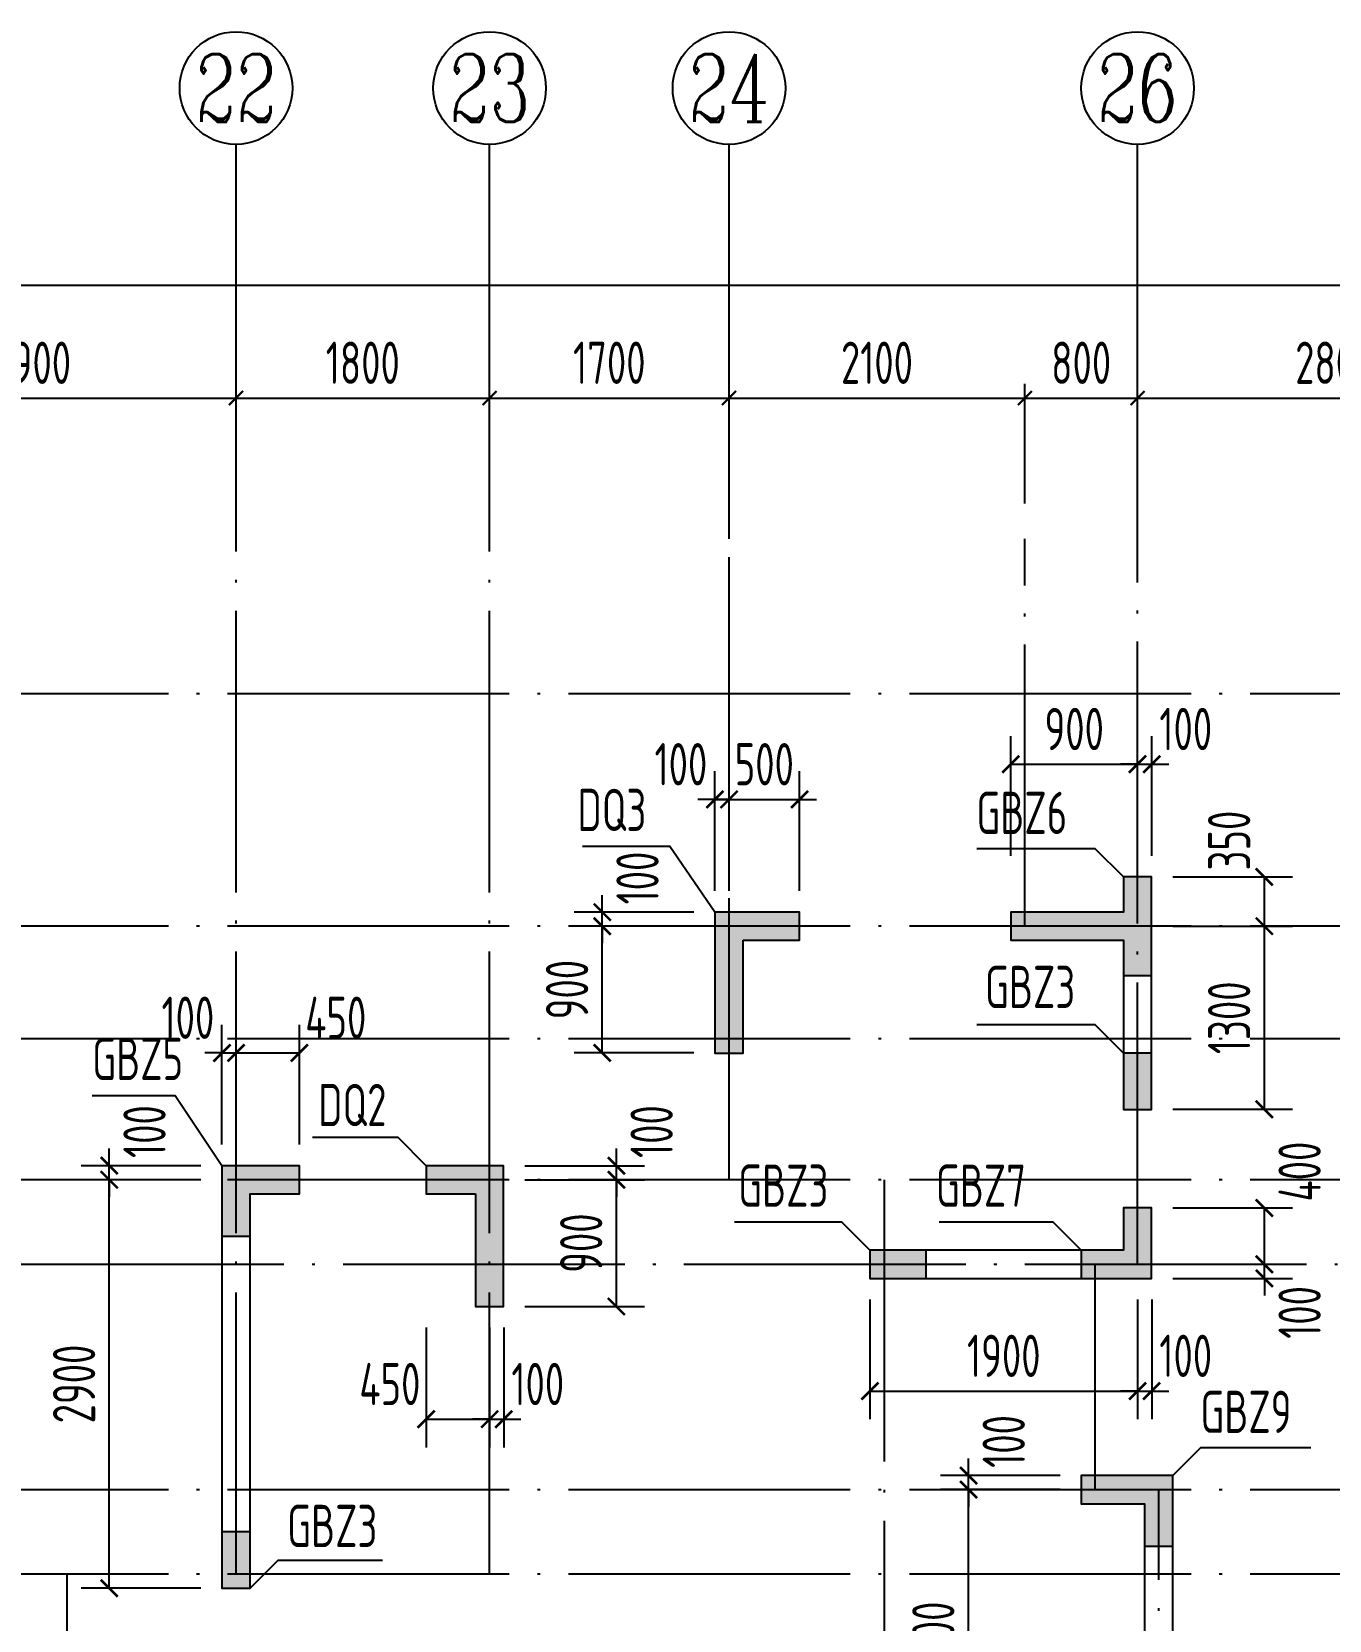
# Model space of a CAD drawing. Extents: x -461650 to 361314, y 245336 to 769729.
# Drawn here: x -97186 to -87976, y 508755 to 520032 of the extents above; entities that cross this region are included whole.
import ezdxf
from ezdxf.enums import TextEntityAlignment as Align

# ---------------------------------------------------------------- set-up
doc = ezdxf.new("R2010")
doc.units = 0
doc.header["$LTSCALE"] = 1000
doc.linetypes.add('DOTE', pattern=[2.42, 2, -0.2, 0.02, -0.2])
doc.layers.get('0').update_dxf_attribs({"linetype": 'CONTINUOUS'})
doc.layers.get('DEFPOINTS').update_dxf_attribs({"linetype": 'CONTINUOUS'})
for name, color, linetype in [('A-AXIS', 1, 'CONTINUOUS'), ('A-DOTE', 10, 'DOTE'), ('AXIS_NUM', 7, 'CONTINUOUS'), ('S-Q墙实线', 6, 'CONTINUOUS'), ('S-Q墙标注', 3, 'CONTINUOUS'), ('S-X详图填充', 252, 'CONTINUOUS'), ('S-X详图实线', 4, 'CONTINUOUS'), ('S-Y一般标注', 3, 'CONTINUOUS'), ('S-Z柱编号', 6, 'CONTINUOUS')]:
    doc.layers.add(name, color=color, linetype=linetype)
doc.styles.add('TSSD_Axis', font='complex.shx', dxfattribs={"width": 0.7, "bigfont": 'hztxt.shx'})
doc.styles.add('TSSD_DIMENSION', font='Tssdeng.shx', dxfattribs={"width": 0.7, "bigfont": 'tssdchn.shx'})
doc.styles.add('TSSD_REIN', font='tssdeng.shx', dxfattribs={"width": 0.7, "height": 300, "bigfont": 'tssdchn.shx'})
doc.styles.add('结构文字', font='zstxt.shx', dxfattribs={"width": 0.7, "bigfont": 'zshz.shx'})
doc.dimstyles.new('STRUCK', dxfattribs={"dimtxt": 400, "dimasz": 121, "dimexe": 200, "dimexo": 150, "dimgap": 115, "dimtad": 1, "dimdec": 0, "dimdsep": 46, "dimtxsty": '结构文字', "dimblk": 'ARCHTICK', "dimcen": 400, "dimclrd": 3, "dimclre": 3, "dimclrt": 7, "dimadec": 0, "dimazin": 0, "dimtfac": 1, "dimtdec": 0, "dimtix": 1, "dimtmove": 2, "dimatfit": 3, "dimldrblk": '_DIMX', "dimfxl": 0, "dimtolj": 1, "dimtzin": 0, "dimarcsym": 0})
doc.dimstyles.new('TSSD_100_100', dxfattribs={"dimtxt": 300, "dimasz": 100, "dimexe": 100, "dimexo": 250, "dimgap": 100, "dimtad": 1, "dimdec": 0, "dimzin": 0, "dimdsep": 46, "dimtxsty": 'TSSD_DIMENSION', "dimblk": 'ARCHTICK', "dimcen": 0, "dimdle": 100, "dimclrt": 7, "dimadec": 0, "dimazin": 0, "dimtfac": 1, "dimtdec": 0, "dimtix": 1, "dimtmove": 2, "dimatfit": 3, "dimldrblk": 'ARCHTICK', "dimfxl": 0, "dimtolj": 1, "dimtzin": 0, "dimarcsym": 0})

# ---------------------------------------------------------------- blocks, each defined once
blk = doc.blocks.new('ts_axno')
at = {"color": 0, "linetype": 'ByBlock', "lineweight": -2}
blk.add_circle((0, 0), 0.5, dxfattribs=at)
at = {"color": 0, "linetype": 'ByBlock', "lineweight": -2, "style": 'TSSD_Axis', "width": 0.7}
blk.add_attdef('A', text='', height=0.6, dxfattribs=at).set_placement((0, 0), align=Align.MIDDLE_CENTER)
blk = doc.blocks.new('_ArchTick')
at = {"color": 0, "linetype": 'ByBlock', "const_width": 0.15}
blk.add_lwpolyline([(-0.5, -0.5), (0.5, 0.5)], dxfattribs=at)
blk = doc.blocks.new('*D301')
at = {"layer": 'DEFPOINTS', "color": 0}
for p in [(34300, 19250), (31400, 18250), (34300, 18250)]:
    blk.add_point(p, dxfattribs=at)
at = {"layer": 'S-Y一般标注', "color": 0, "lineweight": -2}
for p, q in [((31400, 18500), (31400, 19350)), ((34300, 18500), (34300, 19350)), ((31300, 19250), (34400, 19250))]:
    blk.add_line(p, q, dxfattribs=at)
at = {"layer": 'S-Y一般标注', "color": 0, "lineweight": -2, "xscale": 100, "yscale": 100, "zscale": 100, "rotation": 180}
blk.add_blockref('_ArchTick', (31400, 19250), dxfattribs=at)
at = {"layer": 'S-Y一般标注', "color": 0, "lineweight": -2, "xscale": 100, "yscale": 100, "zscale": 100}
blk.add_blockref('_ArchTick', (34300, 19250), dxfattribs=at)
at = {"layer": 'S-Y一般标注', "color": 7, "insert": (32850, 19500), "char_height": 300, "attachment_point": 5, "style": 'TSSD_DIMENSION'}
blk.add_mtext('\\A1;2900', dxfattribs=at)
blk = doc.blocks.new('*D302')
at = {"layer": 'DEFPOINTS', "color": 0}
for p in [(36100, 19250), (34300, 18250), (36100, 18250)]:
    blk.add_point(p, dxfattribs=at)
at = {"layer": 'S-Y一般标注', "color": 0, "lineweight": -2}
for p, q in [((34300, 18500), (34300, 19350)), ((36100, 18500), (36100, 19350)), ((34200, 19250), (36200, 19250))]:
    blk.add_line(p, q, dxfattribs=at)
at = {"layer": 'S-Y一般标注', "color": 0, "lineweight": -2, "xscale": 100, "yscale": 100, "zscale": 100, "rotation": 180}
blk.add_blockref('_ArchTick', (34300, 19250), dxfattribs=at)
at = {"layer": 'S-Y一般标注', "color": 0, "lineweight": -2, "xscale": 100, "yscale": 100, "zscale": 100}
blk.add_blockref('_ArchTick', (36100, 19250), dxfattribs=at)
at = {"layer": 'S-Y一般标注', "color": 7, "insert": (35200, 19500), "char_height": 300, "attachment_point": 5, "style": 'TSSD_DIMENSION'}
blk.add_mtext('\\A1;1800', dxfattribs=at)
blk = doc.blocks.new('*D303')
at = {"layer": 'DEFPOINTS', "color": 0}
for p in [(37800, 19250), (36100, 18250), (37800, 18250)]:
    blk.add_point(p, dxfattribs=at)
at = {"layer": 'S-Y一般标注', "color": 0, "lineweight": -2}
for p, q in [((36100, 18500), (36100, 19350)), ((37800, 18500), (37800, 19350)), ((36000, 19250), (37900, 19250))]:
    blk.add_line(p, q, dxfattribs=at)
at = {"layer": 'S-Y一般标注', "color": 0, "lineweight": -2, "xscale": 100, "yscale": 100, "zscale": 100, "rotation": 180}
blk.add_blockref('_ArchTick', (36100, 19250), dxfattribs=at)
at = {"layer": 'S-Y一般标注', "color": 0, "lineweight": -2, "xscale": 100, "yscale": 100, "zscale": 100}
blk.add_blockref('_ArchTick', (37800, 19250), dxfattribs=at)
at = {"layer": 'S-Y一般标注', "color": 7, "insert": (36950, 19500), "char_height": 300, "attachment_point": 5, "style": 'TSSD_DIMENSION'}
blk.add_mtext('\\A1;1700', dxfattribs=at)
blk = doc.blocks.new('*D304')
at = {"layer": 'DEFPOINTS', "color": 0}
for p in [(40700, 19250), (39900, 18250), (40700, 18250)]:
    blk.add_point(p, dxfattribs=at)
at = {"layer": 'S-Y一般标注', "color": 0, "lineweight": -2}
for p, q in [((39900, 18500), (39900, 19350)), ((40700, 18500), (40700, 19350)), ((39800, 19250), (40800, 19250))]:
    blk.add_line(p, q, dxfattribs=at)
at = {"layer": 'S-Y一般标注', "color": 0, "lineweight": -2, "xscale": 100, "yscale": 100, "zscale": 100, "rotation": 180}
blk.add_blockref('_ArchTick', (39900, 19250), dxfattribs=at)
at = {"layer": 'S-Y一般标注', "color": 0, "lineweight": -2, "xscale": 100, "yscale": 100, "zscale": 100}
blk.add_blockref('_ArchTick', (40700, 19250), dxfattribs=at)
at = {"layer": 'S-Y一般标注', "color": 7, "insert": (40300, 19500), "char_height": 300, "attachment_point": 5, "style": 'TSSD_DIMENSION'}
blk.add_mtext('\\A1;800', dxfattribs=at)
blk = doc.blocks.new('*D305')
at = {"layer": 'DEFPOINTS', "color": 0}
for p in [(43500, 19250), (40700, 18250), (43500, 18250)]:
    blk.add_point(p, dxfattribs=at)
at = {"layer": 'S-Y一般标注', "color": 0, "lineweight": -2}
for p, q in [((40700, 18500), (40700, 19350)), ((43500, 18500), (43500, 19350)), ((40600, 19250), (43600, 19250))]:
    blk.add_line(p, q, dxfattribs=at)
at = {"layer": 'S-Y一般标注', "color": 0, "lineweight": -2, "xscale": 100, "yscale": 100, "zscale": 100, "rotation": 180}
blk.add_blockref('_ArchTick', (40700, 19250), dxfattribs=at)
at = {"layer": 'S-Y一般标注', "color": 0, "lineweight": -2, "xscale": 100, "yscale": 100, "zscale": 100}
blk.add_blockref('_ArchTick', (43500, 19250), dxfattribs=at)
at = {"layer": 'S-Y一般标注', "color": 7, "insert": (42100, 19500), "char_height": 300, "attachment_point": 5, "style": 'TSSD_DIMENSION'}
blk.add_mtext('\\A1;2800', dxfattribs=at)
blk = doc.blocks.new('*D311')
at = {"layer": 'DEFPOINTS', "color": 0}
for p in [(54600, 20050), (4600, 18250), (54600, 18250)]:
    blk.add_point(p, dxfattribs=at)
at = {"layer": 'S-Y一般标注', "color": 0, "lineweight": -2}
for p, q in [((4600, 18500), (4600, 20150)), ((54600, 18500), (54600, 20150)), ((4500, 20050), (54700, 20050))]:
    blk.add_line(p, q, dxfattribs=at)
at = {"layer": 'S-Y一般标注', "color": 0, "lineweight": -2, "xscale": 100, "yscale": 100, "zscale": 100, "rotation": 180}
blk.add_blockref('_ArchTick', (4600, 20050), dxfattribs=at)
at = {"layer": 'S-Y一般标注', "color": 0, "lineweight": -2, "xscale": 100, "yscale": 100, "zscale": 100}
blk.add_blockref('_ArchTick', (54600, 20050), dxfattribs=at)
at = {"layer": 'S-Y一般标注', "color": 7, "insert": (29600, 20300), "char_height": 300, "attachment_point": 5, "style": 'TSSD_DIMENSION'}
blk.add_mtext('\\A1;50000', dxfattribs=at)
blk = doc.blocks.new('*D324')
at = {"layer": 'DEFPOINTS', "color": 0}
for p in [(39900, 19250), (37800, 18250), (39900, 18250)]:
    blk.add_point(p, dxfattribs=at)
at = {"layer": 'S-Y一般标注', "color": 0, "lineweight": -2}
for p, q in [((37800, 18500), (37800, 19350)), ((39900, 18500), (39900, 19350)), ((37700, 19250), (40000, 19250))]:
    blk.add_line(p, q, dxfattribs=at)
at = {"layer": 'S-Y一般标注', "color": 0, "lineweight": -2, "xscale": 100, "yscale": 100, "zscale": 100, "rotation": 180}
blk.add_blockref('_ArchTick', (37800, 19250), dxfattribs=at)
at = {"layer": 'S-Y一般标注', "color": 0, "lineweight": -2, "xscale": 100, "yscale": 100, "zscale": 100}
blk.add_blockref('_ArchTick', (39900, 19250), dxfattribs=at)
at = {"layer": 'S-Y一般标注', "color": 7, "insert": (38850, 19500), "char_height": 300, "attachment_point": 5, "style": 'TSSD_DIMENSION'}
blk.add_mtext('\\A1;2100', dxfattribs=at)
blk = doc.blocks.new('*D2664')
at = {"layer": 'DEFPOINTS', "color": 0}
for p in [(-96636, 511882), (-95836, 511882), (-95836, 508982)]:
    blk.add_point(p, dxfattribs=at)
at = {"layer": 'S-Q墙标注', "color": 3, "lineweight": -2}
for p, q in [((-95986, 511882), (-96836, 511882)), ((-96636, 508982), (-96636, 511882)), ((-95986, 508982), (-96836, 508982))]:
    blk.add_line(p, q, dxfattribs=at)
at = {"layer": 'S-Q墙标注', "color": 3, "lineweight": -2, "xscale": 121, "yscale": 121, "zscale": 121}
for p, rotation in [((-96636, 511882), 90), ((-96636, 508982), 270)]:
    blk.add_blockref('_ArchTick', p, dxfattribs=dict(at, rotation=rotation))
at = {"layer": 'S-Q墙标注', "color": 7, "insert": (-96886, 510432), "char_height": 300, "attachment_point": 5, "rotation": 90, "style": 'TSSD_REIN'}
blk.add_mtext('\\A1;2900', dxfattribs=at)
blk = doc.blocks.new('_DIMX')
blk.add_line((-150, 0), (150, 0))
at = {"const_width": 50}
blk.add_lwpolyline([(-70, -70), (70, 70)], dxfattribs=at)
blk = doc.blocks.new('*D2665')
at = {"layer": 'DEFPOINTS', "color": 0}
for p in [(-96636, 511982), (-95836, 511982), (-95836, 511882)]:
    blk.add_point(p, dxfattribs=at)
at = {"layer": 'S-Q墙标注', "color": 3, "lineweight": -2}
for p, q in [((-96636, 511982), (-96636, 512103)), ((-95986, 511982), (-96836, 511982)), ((-96636, 511882), (-96636, 511982)), ((-95986, 511882), (-96836, 511882)), ((-96636, 511882), (-96636, 511761))]:
    blk.add_line(p, q, dxfattribs=at)
at = {"layer": 'S-Q墙标注', "color": 3, "lineweight": -2, "xscale": 121, "yscale": 121, "zscale": 121}
for p, rotation in [((-96636, 511982), 270), ((-96636, 511882), 90)]:
    blk.add_blockref('_ArchTick', p, dxfattribs=dict(at, rotation=rotation))
at = {"layer": 'S-Q墙标注', "color": 7, "insert": (-96386, 512224), "char_height": 300, "attachment_point": 5, "rotation": 90, "style": 'TSSD_REIN'}
blk.add_mtext('\\A1;100', dxfattribs=at)
blk = doc.blocks.new('*D2666')
at = {"layer": 'DEFPOINTS', "color": 0}
for p in [(-95736, 512782), (-95836, 511982), (-95736, 511982)]:
    blk.add_point(p, dxfattribs=at)
at = {"layer": 'S-Q墙标注', "color": 3, "lineweight": -2}
for p, q in [((-95836, 512132), (-95836, 512982)), ((-95736, 512132), (-95736, 512982)), ((-95836, 512782), (-95957, 512782)), ((-95836, 512782), (-95736, 512782)), ((-95736, 512782), (-95615, 512782))]:
    blk.add_line(p, q, dxfattribs=at)
at = {"layer": 'S-Q墙标注', "color": 3, "lineweight": -2, "xscale": 121, "yscale": 121, "zscale": 121}
blk.add_blockref('_ArchTick', (-95836, 512782), dxfattribs=at)
at = {"layer": 'S-Q墙标注', "color": 3, "lineweight": -2, "xscale": 121, "yscale": 121, "zscale": 121, "rotation": 180}
blk.add_blockref('_ArchTick', (-95736, 512782), dxfattribs=at)
at = {"layer": 'S-Q墙标注', "color": 7, "insert": (-96078, 513032), "char_height": 300, "attachment_point": 5, "style": 'TSSD_REIN'}
blk.add_mtext('\\A1;100', dxfattribs=at)
blk = doc.blocks.new('*D2667')
at = {"layer": 'DEFPOINTS', "color": 0}
for p in [(-95286, 512782), (-95736, 511982), (-95286, 511982)]:
    blk.add_point(p, dxfattribs=at)
at = {"layer": 'S-Q墙标注', "color": 3, "lineweight": -2}
for p, q in [((-95736, 512132), (-95736, 512982)), ((-95286, 512132), (-95286, 512982)), ((-95736, 512782), (-95286, 512782))]:
    blk.add_line(p, q, dxfattribs=at)
at = {"layer": 'S-Q墙标注', "color": 3, "lineweight": -2, "xscale": 121, "yscale": 121, "zscale": 121, "rotation": 180}
blk.add_blockref('_ArchTick', (-95736, 512782), dxfattribs=at)
at = {"layer": 'S-Q墙标注', "color": 3, "lineweight": -2, "xscale": 121, "yscale": 121, "zscale": 121}
blk.add_blockref('_ArchTick', (-95286, 512782), dxfattribs=at)
at = {"layer": 'S-Q墙标注', "color": 7, "insert": (-95028, 513032), "char_height": 300, "attachment_point": 5, "style": 'TSSD_REIN'}
blk.add_mtext('\\A1;450', dxfattribs=at)
blk = doc.blocks.new('*D2668')
at = {"layer": 'DEFPOINTS', "color": 0}
for p in [(-93836, 511882), (-93036, 511882), (-93836, 510982)]:
    blk.add_point(p, dxfattribs=at)
at = {"layer": 'S-Q墙标注', "color": 3, "lineweight": -2}
for p, q in [((-93686, 511882), (-92836, 511882)), ((-93036, 510982), (-93036, 511882)), ((-93686, 510982), (-92836, 510982))]:
    blk.add_line(p, q, dxfattribs=at)
at = {"layer": 'S-Q墙标注', "color": 3, "lineweight": -2, "xscale": 121, "yscale": 121, "zscale": 121}
for p, rotation in [((-93036, 511882), 90), ((-93036, 510982), 270)]:
    blk.add_blockref('_ArchTick', p, dxfattribs=dict(at, rotation=rotation))
at = {"layer": 'S-Q墙标注', "color": 7, "insert": (-93286, 511432), "char_height": 300, "attachment_point": 5, "rotation": 90, "style": 'TSSD_REIN'}
blk.add_mtext('\\A1;900', dxfattribs=at)
blk = doc.blocks.new('*D2669')
at = {"layer": 'DEFPOINTS', "color": 0}
for p in [(-93836, 511982), (-93036, 511982), (-93836, 511882)]:
    blk.add_point(p, dxfattribs=at)
at = {"layer": 'S-Q墙标注', "color": 3, "lineweight": -2}
for p, q in [((-93036, 511982), (-93036, 512103)), ((-93686, 511982), (-92836, 511982)), ((-93036, 511882), (-93036, 511982)), ((-93686, 511882), (-92836, 511882)), ((-93036, 511882), (-93036, 511761))]:
    blk.add_line(p, q, dxfattribs=at)
at = {"layer": 'S-Q墙标注', "color": 3, "lineweight": -2, "xscale": 121, "yscale": 121, "zscale": 121}
for p, rotation in [((-93036, 511982), 270), ((-93036, 511882), 90)]:
    blk.add_blockref('_ArchTick', p, dxfattribs=dict(at, rotation=rotation))
at = {"layer": 'S-Q墙标注', "color": 7, "insert": (-92786, 512224), "char_height": 300, "attachment_point": 5, "rotation": 90, "style": 'TSSD_REIN'}
blk.add_mtext('\\A1;100', dxfattribs=at)
blk = doc.blocks.new('*D2670')
at = {"layer": 'DEFPOINTS', "color": 0}
for p in [(-94386, 510982), (-93936, 510982), (-93936, 510182)]:
    blk.add_point(p, dxfattribs=at)
at = {"layer": 'S-Q墙标注', "color": 3, "lineweight": -2}
for p, q in [((-94386, 510832), (-94386, 509982)), ((-93936, 510832), (-93936, 509982)), ((-94386, 510182), (-93936, 510182))]:
    blk.add_line(p, q, dxfattribs=at)
at = {"layer": 'S-Q墙标注', "color": 3, "lineweight": -2, "xscale": 121, "yscale": 121, "zscale": 121, "rotation": 180}
blk.add_blockref('_ArchTick', (-94386, 510182), dxfattribs=at)
at = {"layer": 'S-Q墙标注', "color": 3, "lineweight": -2, "xscale": 121, "yscale": 121, "zscale": 121}
blk.add_blockref('_ArchTick', (-93936, 510182), dxfattribs=at)
at = {"layer": 'S-Q墙标注', "color": 7, "insert": (-94644, 510432), "char_height": 300, "attachment_point": 5, "style": 'TSSD_REIN'}
blk.add_mtext('\\A1;450', dxfattribs=at)
blk = doc.blocks.new('*D2671')
at = {"layer": 'DEFPOINTS', "color": 0}
for p in [(-93936, 510982), (-93836, 510982), (-93836, 510182)]:
    blk.add_point(p, dxfattribs=at)
at = {"layer": 'S-Q墙标注', "color": 3, "lineweight": -2}
for p, q in [((-93936, 510832), (-93936, 509982)), ((-93836, 510832), (-93836, 509982)), ((-93936, 510182), (-94057, 510182)), ((-93936, 510182), (-93836, 510182)), ((-93836, 510182), (-93715, 510182))]:
    blk.add_line(p, q, dxfattribs=at)
at = {"layer": 'S-Q墙标注', "color": 3, "lineweight": -2, "xscale": 121, "yscale": 121, "zscale": 121}
blk.add_blockref('_ArchTick', (-93936, 510182), dxfattribs=at)
at = {"layer": 'S-Q墙标注', "color": 3, "lineweight": -2, "xscale": 121, "yscale": 121, "zscale": 121, "rotation": 180}
blk.add_blockref('_ArchTick', (-93836, 510182), dxfattribs=at)
at = {"layer": 'S-Q墙标注', "color": 7, "insert": (-93594, 510432), "char_height": 300, "attachment_point": 5, "style": 'TSSD_REIN'}
blk.add_mtext('\\A1;100', dxfattribs=at)
blk = doc.blocks.new('*D2672')
at = {"layer": 'DEFPOINTS', "color": 0}
for p in [(-89236, 511282), (-88436, 511282), (-89236, 511182)]:
    blk.add_point(p, dxfattribs=at)
at = {"layer": 'S-Q墙标注', "color": 3, "lineweight": -2}
for p, q in [((-88436, 511282), (-88436, 511403)), ((-89086, 511282), (-88236, 511282)), ((-88436, 511182), (-88436, 511282)), ((-89086, 511182), (-88236, 511182)), ((-88436, 511182), (-88436, 511061))]:
    blk.add_line(p, q, dxfattribs=at)
at = {"layer": 'S-Q墙标注', "color": 3, "lineweight": -2, "xscale": 121, "yscale": 121, "zscale": 121}
for p, rotation in [((-88436, 511282), 270), ((-88436, 511182), 90)]:
    blk.add_blockref('_ArchTick', p, dxfattribs=dict(at, rotation=rotation))
at = {"layer": 'S-Q墙标注', "color": 7, "insert": (-88186, 510940), "char_height": 300, "attachment_point": 5, "rotation": 90, "style": 'TSSD_REIN'}
blk.add_mtext('\\A1;100', dxfattribs=at)
blk = doc.blocks.new('*D2510')
at = {"layer": 'DEFPOINTS', "color": 0}
for p in [(-89236, 511682), (-88436, 511682), (-89236, 511282)]:
    blk.add_point(p, dxfattribs=at)
at = {"layer": 'S-Q墙标注', "color": 3, "lineweight": -2}
for p, q in [((-89086, 511682), (-88236, 511682)), ((-88436, 511282), (-88436, 511682)), ((-89086, 511282), (-88236, 511282))]:
    blk.add_line(p, q, dxfattribs=at)
at = {"layer": 'S-Q墙标注', "color": 3, "lineweight": -2, "xscale": 121, "yscale": 121, "zscale": 121}
for p, rotation in [((-88436, 511682), 90), ((-88436, 511282), 270)]:
    blk.add_blockref('_ArchTick', p, dxfattribs=dict(at, rotation=rotation))
at = {"layer": 'S-Q墙标注', "color": 7, "insert": (-88186, 511940), "char_height": 300, "attachment_point": 5, "rotation": 90, "style": 'TSSD_REIN'}
blk.add_mtext('\\A1;400', dxfattribs=at)
blk = doc.blocks.new('*D2511')
at = {"layer": 'DEFPOINTS', "color": 0}
for p in [(-91236, 511182), (-89336, 511182), (-89336, 510382)]:
    blk.add_point(p, dxfattribs=at)
at = {"layer": 'S-Q墙标注', "color": 3, "lineweight": -2}
for p, q in [((-91236, 511032), (-91236, 510182)), ((-89336, 511032), (-89336, 510182)), ((-91236, 510382), (-89336, 510382))]:
    blk.add_line(p, q, dxfattribs=at)
at = {"layer": 'S-Q墙标注', "color": 3, "lineweight": -2, "xscale": 121, "yscale": 121, "zscale": 121, "rotation": 180}
blk.add_blockref('_ArchTick', (-91236, 510382), dxfattribs=at)
at = {"layer": 'S-Q墙标注', "color": 3, "lineweight": -2, "xscale": 121, "yscale": 121, "zscale": 121}
blk.add_blockref('_ArchTick', (-89336, 510382), dxfattribs=at)
at = {"layer": 'S-Q墙标注', "color": 7, "insert": (-90286, 510632), "char_height": 300, "attachment_point": 5, "style": 'TSSD_REIN'}
blk.add_mtext('\\A1;1900', dxfattribs=at)
blk = doc.blocks.new('*D2512')
at = {"layer": 'DEFPOINTS', "color": 0}
for p in [(-89336, 511182), (-89236, 511182), (-89236, 510382)]:
    blk.add_point(p, dxfattribs=at)
at = {"layer": 'S-Q墙标注', "color": 3, "lineweight": -2}
for p, q in [((-89336, 511032), (-89336, 510182)), ((-89236, 511032), (-89236, 510182)), ((-89336, 510382), (-89457, 510382)), ((-89336, 510382), (-89236, 510382)), ((-89236, 510382), (-89115, 510382))]:
    blk.add_line(p, q, dxfattribs=at)
at = {"layer": 'S-Q墙标注', "color": 3, "lineweight": -2, "xscale": 121, "yscale": 121, "zscale": 121}
blk.add_blockref('_ArchTick', (-89336, 510382), dxfattribs=at)
at = {"layer": 'S-Q墙标注', "color": 3, "lineweight": -2, "xscale": 121, "yscale": 121, "zscale": 121, "rotation": 180}
blk.add_blockref('_ArchTick', (-89236, 510382), dxfattribs=at)
at = {"layer": 'S-Q墙标注', "color": 7, "insert": (-88994, 510632), "char_height": 300, "attachment_point": 5, "style": 'TSSD_REIN'}
blk.add_mtext('\\A1;100', dxfattribs=at)
blk = doc.blocks.new('*D2513')
at = {"layer": 'DEFPOINTS', "color": 0}
for p in [(-93136, 513682), (-92336, 513682), (-92336, 512782)]:
    blk.add_point(p, dxfattribs=at)
at = {"layer": 'S-Q墙标注', "color": 3, "lineweight": -2}
for p, q in [((-92486, 513682), (-93336, 513682)), ((-93136, 512782), (-93136, 513682)), ((-92486, 512782), (-93336, 512782))]:
    blk.add_line(p, q, dxfattribs=at)
at = {"layer": 'S-Q墙标注', "color": 3, "lineweight": -2, "xscale": 121, "yscale": 121, "zscale": 121}
for p, rotation in [((-93136, 513682), 90), ((-93136, 512782), 270)]:
    blk.add_blockref('_ArchTick', p, dxfattribs=dict(at, rotation=rotation))
at = {"layer": 'S-Q墙标注', "color": 7, "insert": (-93386, 513232), "char_height": 300, "attachment_point": 5, "rotation": 90, "style": 'TSSD_REIN'}
blk.add_mtext('\\A1;900', dxfattribs=at)
blk = doc.blocks.new('*D2514')
at = {"layer": 'DEFPOINTS', "color": 0}
for p in [(-93136, 513782), (-92336, 513782), (-92336, 513682)]:
    blk.add_point(p, dxfattribs=at)
at = {"layer": 'S-Q墙标注', "color": 3, "lineweight": -2}
for p, q in [((-93136, 513782), (-93136, 513903)), ((-92486, 513782), (-93336, 513782)), ((-93136, 513682), (-93136, 513782)), ((-92486, 513682), (-93336, 513682)), ((-93136, 513682), (-93136, 513561))]:
    blk.add_line(p, q, dxfattribs=at)
at = {"layer": 'S-Q墙标注', "color": 3, "lineweight": -2, "xscale": 121, "yscale": 121, "zscale": 121}
for p, rotation in [((-93136, 513782), 270), ((-93136, 513682), 90)]:
    blk.add_blockref('_ArchTick', p, dxfattribs=dict(at, rotation=rotation))
at = {"layer": 'S-Q墙标注', "color": 7, "insert": (-92886, 514024), "char_height": 300, "attachment_point": 5, "rotation": 90, "style": 'TSSD_REIN'}
blk.add_mtext('\\A1;100', dxfattribs=at)
blk = doc.blocks.new('*D2515')
at = {"layer": 'DEFPOINTS', "color": 0}
for p in [(-92236, 514582), (-92336, 513782), (-92236, 513782)]:
    blk.add_point(p, dxfattribs=at)
at = {"layer": 'S-Q墙标注', "color": 3, "lineweight": -2}
for p, q in [((-92336, 513932), (-92336, 514782)), ((-92236, 513932), (-92236, 514782)), ((-92336, 514582), (-92457, 514582)), ((-92336, 514582), (-92236, 514582)), ((-92236, 514582), (-92115, 514582))]:
    blk.add_line(p, q, dxfattribs=at)
at = {"layer": 'S-Q墙标注', "color": 3, "lineweight": -2, "xscale": 121, "yscale": 121, "zscale": 121}
blk.add_blockref('_ArchTick', (-92336, 514582), dxfattribs=at)
at = {"layer": 'S-Q墙标注', "color": 3, "lineweight": -2, "xscale": 121, "yscale": 121, "zscale": 121, "rotation": 180}
blk.add_blockref('_ArchTick', (-92236, 514582), dxfattribs=at)
at = {"layer": 'S-Q墙标注', "color": 7, "insert": (-92578, 514832), "char_height": 300, "attachment_point": 5, "style": 'TSSD_REIN'}
blk.add_mtext('\\A1;100', dxfattribs=at)
blk = doc.blocks.new('*D2516')
at = {"layer": 'DEFPOINTS', "color": 0}
for p in [(-91736, 514582), (-92236, 513782), (-91736, 513782)]:
    blk.add_point(p, dxfattribs=at)
at = {"layer": 'S-Q墙标注', "color": 3, "lineweight": -2}
for p, q in [((-92236, 513932), (-92236, 514782)), ((-91736, 513932), (-91736, 514782)), ((-92236, 514582), (-92357, 514582)), ((-92236, 514582), (-91736, 514582)), ((-91736, 514582), (-91615, 514582))]:
    blk.add_line(p, q, dxfattribs=at)
at = {"layer": 'S-Q墙标注', "color": 3, "lineweight": -2, "xscale": 121, "yscale": 121, "zscale": 121}
blk.add_blockref('_ArchTick', (-92236, 514582), dxfattribs=at)
at = {"layer": 'S-Q墙标注', "color": 3, "lineweight": -2, "xscale": 121, "yscale": 121, "zscale": 121, "rotation": 180}
blk.add_blockref('_ArchTick', (-91736, 514582), dxfattribs=at)
at = {"layer": 'S-Q墙标注', "color": 7, "insert": (-91986, 514832), "char_height": 300, "attachment_point": 5, "style": 'TSSD_REIN'}
blk.add_mtext('\\A1;500', dxfattribs=at)
blk = doc.blocks.new('*D2518')
at = {"layer": 'DEFPOINTS', "color": 0}
for p in [(-90536, 509682), (-89736, 509682), (-89736, 507582)]:
    blk.add_point(p, dxfattribs=at)
at = {"layer": 'S-Q墙标注', "color": 3, "lineweight": -2}
for p, q in [((-89886, 509682), (-90736, 509682)), ((-90536, 507582), (-90536, 509682)), ((-89886, 507582), (-90736, 507582))]:
    blk.add_line(p, q, dxfattribs=at)
at = {"layer": 'S-Q墙标注', "color": 3, "lineweight": -2, "xscale": 121, "yscale": 121, "zscale": 121}
for p, rotation in [((-90536, 509682), 90), ((-90536, 507582), 270)]:
    blk.add_blockref('_ArchTick', p, dxfattribs=dict(at, rotation=rotation))
at = {"layer": 'S-Q墙标注', "color": 7, "insert": (-90786, 508632), "char_height": 300, "attachment_point": 5, "rotation": 90, "style": 'TSSD_REIN'}
blk.add_mtext('\\A1;2100', dxfattribs=at)
blk = doc.blocks.new('*D2519')
at = {"layer": 'DEFPOINTS', "color": 0}
for p in [(-90536, 509782), (-89736, 509782), (-89736, 509682)]:
    blk.add_point(p, dxfattribs=at)
at = {"layer": 'S-Q墙标注', "color": 3, "lineweight": -2}
for p, q in [((-90536, 509782), (-90536, 509903)), ((-89886, 509782), (-90736, 509782)), ((-90536, 509682), (-90536, 509782)), ((-89886, 509682), (-90736, 509682)), ((-90536, 509682), (-90536, 509561))]:
    blk.add_line(p, q, dxfattribs=at)
at = {"layer": 'S-Q墙标注', "color": 3, "lineweight": -2, "xscale": 121, "yscale": 121, "zscale": 121}
for p, rotation in [((-90536, 509782), 270), ((-90536, 509682), 90)]:
    blk.add_blockref('_ArchTick', p, dxfattribs=dict(at, rotation=rotation))
at = {"layer": 'S-Q墙标注', "color": 7, "insert": (-90286, 510024), "char_height": 300, "attachment_point": 5, "rotation": 90, "style": 'TSSD_REIN'}
blk.add_mtext('\\A1;100', dxfattribs=at)
blk = doc.blocks.new('*D2432')
at = {"layer": 'DEFPOINTS', "color": 0}
for p in [(-89236, 513682), (-88436, 513682), (-89236, 512382)]:
    blk.add_point(p, dxfattribs=at)
at = {"layer": 'S-Q墙标注', "color": 3, "lineweight": -2}
for p, q in [((-89086, 513682), (-88236, 513682)), ((-88436, 512382), (-88436, 513682)), ((-89086, 512382), (-88236, 512382))]:
    blk.add_line(p, q, dxfattribs=at)
at = {"layer": 'S-Q墙标注', "color": 3, "lineweight": -2, "xscale": 121, "yscale": 121, "zscale": 121}
for p, rotation in [((-88436, 513682), 90), ((-88436, 512382), 270)]:
    blk.add_blockref('_ArchTick', p, dxfattribs=dict(at, rotation=rotation))
at = {"layer": 'S-Q墙标注', "color": 7, "insert": (-88686, 513032), "char_height": 300, "attachment_point": 5, "rotation": 90, "style": 'TSSD_REIN'}
blk.add_mtext('\\A1;1300', dxfattribs=at)
blk = doc.blocks.new('*D2433')
at = {"layer": 'DEFPOINTS', "color": 0}
for p in [(-89236, 514032), (-88436, 514032), (-89236, 513682)]:
    blk.add_point(p, dxfattribs=at)
at = {"layer": 'S-Q墙标注', "color": 3, "lineweight": -2}
for p, q in [((-89086, 514032), (-88236, 514032)), ((-88436, 513682), (-88436, 514032)), ((-89086, 513682), (-88236, 513682))]:
    blk.add_line(p, q, dxfattribs=at)
at = {"layer": 'S-Q墙标注', "color": 3, "lineweight": -2, "xscale": 121, "yscale": 121, "zscale": 121}
for p, rotation in [((-88436, 514032), 90), ((-88436, 513682), 270)]:
    blk.add_blockref('_ArchTick', p, dxfattribs=dict(at, rotation=rotation))
at = {"layer": 'S-Q墙标注', "color": 7, "insert": (-88686, 514290), "char_height": 300, "attachment_point": 5, "rotation": 90, "style": 'TSSD_REIN'}
blk.add_mtext('\\A1;350', dxfattribs=at)
blk = doc.blocks.new('*D2434')
at = {"layer": 'DEFPOINTS', "color": 0}
for p in [(-89336, 514832), (-90236, 514032), (-89336, 514032)]:
    blk.add_point(p, dxfattribs=at)
at = {"layer": 'S-Q墙标注', "color": 3, "lineweight": -2}
for p, q in [((-90236, 514182), (-90236, 515032)), ((-89336, 514182), (-89336, 515032)), ((-90236, 514832), (-89336, 514832))]:
    blk.add_line(p, q, dxfattribs=at)
at = {"layer": 'S-Q墙标注', "color": 3, "lineweight": -2, "xscale": 121, "yscale": 121, "zscale": 121, "rotation": 180}
blk.add_blockref('_ArchTick', (-90236, 514832), dxfattribs=at)
at = {"layer": 'S-Q墙标注', "color": 3, "lineweight": -2, "xscale": 121, "yscale": 121, "zscale": 121}
blk.add_blockref('_ArchTick', (-89336, 514832), dxfattribs=at)
at = {"layer": 'S-Q墙标注', "color": 7, "insert": (-89786, 515082), "char_height": 300, "attachment_point": 5, "style": 'TSSD_REIN'}
blk.add_mtext('\\A1;900', dxfattribs=at)
blk = doc.blocks.new('*D2435')
at = {"layer": 'DEFPOINTS', "color": 0}
for p in [(-89236, 514832), (-89336, 514032), (-89236, 514032)]:
    blk.add_point(p, dxfattribs=at)
at = {"layer": 'S-Q墙标注', "color": 3, "lineweight": -2}
for p, q in [((-89336, 514182), (-89336, 515032)), ((-89236, 514182), (-89236, 515032)), ((-89336, 514832), (-89457, 514832)), ((-89336, 514832), (-89236, 514832)), ((-89236, 514832), (-89115, 514832))]:
    blk.add_line(p, q, dxfattribs=at)
at = {"layer": 'S-Q墙标注', "color": 3, "lineweight": -2, "xscale": 121, "yscale": 121, "zscale": 121}
blk.add_blockref('_ArchTick', (-89336, 514832), dxfattribs=at)
at = {"layer": 'S-Q墙标注', "color": 3, "lineweight": -2, "xscale": 121, "yscale": 121, "zscale": 121, "rotation": 180}
blk.add_blockref('_ArchTick', (-89236, 514832), dxfattribs=at)
at = {"layer": 'S-Q墙标注', "color": 7, "insert": (-88994, 515082), "char_height": 300, "attachment_point": 5, "style": 'TSSD_REIN'}
blk.add_mtext('\\A1;100', dxfattribs=at)
blk = doc.blocks.new('20210726.16395156')
at = {"layer": 'A-AXIS'}
for p, q in [((34300, 18249.9), (34300, 21049.9)), ((36100, 18249.9), (36100, 21049.9)), ((37800, 18249.9), (37800, 21049.9)), ((40700, 18249.9), (40700, 21049.9))]:
    blk.add_line(p, q, dxfattribs=at)
at = {"layer": 'A-DOTE'}
for p, q in [((34300, 10900), (34300, 18249.9)), ((36100, 10900), (36100, 18249.9)), ((37800, 13700), (37800, 18249.9)), ((39900, 15500), (39900, 18249.9)), ((40700, 13100.3), (40700, 18249.9)), ((55600, 17150), (3600, 17150)), ((55600, 15500), (3600, 15500)), ((55600, 14700), (3600, 14700)), ((55600, 13700), (3600, 13700)), ((38900.2, 13700), (38900, 3600)), ((3600, 13100.3), (55600, 13100.3)), ((40400, 11500), (40400, 13100)), ((55600, 11500), (3600, 11500)), ((40850, 3600), (40850, 11500)), ((55600, 10900), (3600, 10900)), ((33100, 10900), (33100, 3600))]:
    blk.add_line(p, q, dxfattribs=at)
at = {"layer": 'A-AXIS'}
ref = blk.add_blockref('ts_axno', (34300, 21449.9), dxfattribs=dict(at, xscale=800, yscale=800, zscale=800))
ref.add_attrib('14', '22', dxfattribs={"layer": 'AXIS_NUM', "height": 480, "style": 'TSSD_Axis', "width": 0.7}).set_placement((34300, 21449.9), align=Align.MIDDLE_CENTER)
ref = blk.add_blockref('ts_axno', (36100, 21449.9), dxfattribs=dict(at, xscale=800, yscale=800, zscale=800))
ref.add_attrib('15', '23', dxfattribs={"layer": 'AXIS_NUM', "height": 480, "style": 'TSSD_Axis', "width": 0.7}).set_placement((36100, 21449.9), align=Align.MIDDLE_CENTER)
ref = blk.add_blockref('ts_axno', (37800, 21449.9), dxfattribs=dict(at, xscale=800, yscale=800, zscale=800))
ref.add_attrib('16', '24', dxfattribs={"layer": 'AXIS_NUM', "height": 480, "style": 'TSSD_Axis', "width": 0.7}).set_placement((37800, 21449.9), align=Align.MIDDLE_CENTER)
ref = blk.add_blockref('ts_axno', (40700, 21449.9), dxfattribs=dict(at, xscale=800, yscale=800, zscale=800))
ref.add_attrib('17', '26', dxfattribs={"layer": 'AXIS_NUM', "height": 480, "style": 'TSSD_Axis', "width": 0.7}).set_placement((40700, 21449.9), align=Align.MIDDLE_CENTER)
at = {"layer": 'S-Y一般标注'}
for base, p1, p2, picture, middle in [((54600, 20049.9), (4600, 18249.9), (54600, 18249.9), '*D311', (29600, 20299.9)), ((34300, 19249.9), (31400, 18249.9), (34300, 18249.9), '*D301', (32850, 19499.9)), ((36100, 19249.9), (34300, 18249.9), (36100, 18249.9), '*D302', (35200, 19499.9)), ((37800, 19249.9), (36100, 18249.9), (37800, 18249.9), '*D303', (36950, 19499.9)), ((39900, 19249.9), (37800, 18249.9), (39900, 18249.9), '*D324', (38850, 19499.9)), ((40700, 19249.9), (39900, 18249.9), (40700, 18249.9), '*D304', (40300, 19499.9)), ((43500, 19249.9), (40700, 18249.9), (43500, 18249.9), '*D305', (42100, 19499.9))]:
    dim = blk.add_linear_dim(base=base, p1=p1, p2=p2, dimstyle='TSSD_100_100', dxfattribs=at)
    dim.commit()
    dim.dimension.update_dxf_attribs({"geometry": picture, "text_midpoint": middle})

msp = doc.modelspace()

# ---------------------------------------------------------------- hatches: boundary and pattern name
at = {"layer": 'S-X详图填充'}
h = msp.add_hatch(color=256, dxfattribs=at)
h.dxf.hatch_style = 1
h.paths.add_polyline_path([(-89436.28, 513331.33), (-89236.28, 513331.33), (-89236.28, 514031.79), (-89436.28, 514031.79), (-89436.28, 513781.79), (-90236.4, 513781.79), (-90236.4, 513581.79), (-89436.28, 513581.79)])
h = msp.add_hatch(color=256, dxfattribs=at)
h.dxf.hatch_style = 1
h.paths.add_polyline_path([(-92136.28, 513581.79), (-91736.36, 513581.79), (-91736.36, 513781.79), (-92336.28, 513781.79), (-92336.28, 512781.79), (-92136.28, 512781.79)])
h = msp.add_hatch(color=256, dxfattribs=at)
h.dxf.hatch_style = 1
h.paths.add_polyline_path([(-89236.28, 512781.79), (-89436.28, 512781.79), (-89436.28, 512381.79), (-89236.28, 512381.79)])
h = msp.add_hatch(color=256, dxfattribs=at)
h.dxf.hatch_style = 1
h.paths.add_polyline_path([(-95836.28, 511481.79), (-95636.28, 511481.79), (-95636.28, 511781.79), (-95286.28, 511781.79), (-95286.28, 511981.79), (-95836.28, 511981.79)])
h = msp.add_hatch(color=256, dxfattribs=at)
h.dxf.hatch_style = 1
h.paths.add_polyline_path([(-94036.28, 511781.79), (-94036.28, 510981.79), (-93836.28, 510981.79), (-93836.28, 511981.79), (-94386.19, 511981.79), (-94386.19, 511781.79)])
h = msp.add_hatch(color=256, dxfattribs=at)
h.dxf.hatch_style = 1
h.paths.add_polyline_path([(-89736.28, 511382.06), (-89736.28, 511182.06), (-89236.28, 511182.06), (-89236.28, 511682.06), (-89436.28, 511682.06), (-89436.28, 511382.06)])
h = msp.add_hatch(color=256, dxfattribs=at)
h.dxf.hatch_style = 1
h.paths.add_polyline_path([(-90836.28, 511182.06), (-90836.28, 511382.06), (-91236.28, 511382.06), (-91236.28, 511182.06)])
h = msp.add_hatch(color=256, dxfattribs=at)
h.dxf.hatch_style = 1
h.paths.add_polyline_path([(-89286.28, 509281.79), (-89086.28, 509281.79), (-89086.28, 509781.79), (-89736.35, 509781.79), (-89736.35, 509581.79), (-89286.28, 509581.79)])
h = msp.add_hatch(color=256, dxfattribs=at)
h.dxf.hatch_style = 1
h.paths.add_polyline_path([(-95636.28, 509381.79), (-95836.28, 509381.79), (-95836.28, 508981.79), (-95636.28, 508981.79)])

# ---------------------------------------------------------------- linework, layer by layer
at = {"layer": 'S-Q墙实线'}
msp.add_lwpolyline([(-89236.28, 513681.79), (-89236.28, 514031.79), (-89436.28, 514031.79), (-89436.28, 513781.79), (-90236.4, 513781.79), (-90236.4, 513581.79), (-89436.28, 513581.79), (-89436.28, 512381.79), (-89236.28, 512381.79), (-89236.28, 513681.79)], dxfattribs=at)
for points in [[(-92136.28, 513581.79), (-91736.36, 513581.79), (-91736.36, 513781.79), (-92336.28, 513781.79), (-92336.28, 512781.79), (-92136.28, 512781.79)], [(-95836.28, 511981.79), (-95836.28, 508981.79), (-95636.28, 508981.79), (-95636.28, 511781.79), (-95286.28, 511781.79), (-95286.28, 511981.79)], [(-94036.28, 511781.79), (-94036.28, 510981.79), (-93836.28, 510981.79), (-93836.28, 511981.79), (-94386.19, 511981.79), (-94386.19, 511781.79)], [(-91236.28, 511182.06), (-89636.35, 511182.06), (-89236.28, 511182.06), (-89236.28, 511682.06), (-89436.28, 511682.06), (-89436.28, 511382.06), (-89636.35, 511382.06), (-91236.28, 511382.06)], [(-89286.28, 509581.79), (-89286.28, 507481.79), (-88886.28, 507481.79), (-88886.28, 507681.79), (-89086.28, 507681.79), (-89086.28, 509781.79), (-89736.35, 509781.79), (-89736.35, 509581.79)]]:
    msp.add_lwpolyline(points, close=True, dxfattribs=at)
at = {"layer": 'S-X详图实线'}
for points in [[(-89436.28, 513331.33), (-89236.28, 513331.33), (-89236.28, 514031.79), (-89436.28, 514031.79), (-89436.28, 513781.79), (-90236.4, 513781.79), (-90236.4, 513581.79), (-89436.28, 513581.79), (-89436.28, 513581.79)], [(-92136.28, 513581.79), (-91736.36, 513581.79), (-91736.36, 513781.79), (-92336.28, 513781.79), (-92336.28, 512781.79), (-92136.28, 512781.79), (-92136.28, 513581.79)], [(-89236.28, 512781.79), (-89436.28, 512781.79), (-89436.28, 512381.79), (-89236.28, 512381.79), (-89236.28, 512781.79)], [(-95836.28, 511481.79), (-95636.28, 511481.79), (-95636.28, 511781.79), (-95286.28, 511781.79), (-95286.28, 511981.79), (-95836.28, 511981.79), (-95836.28, 511481.79)], [(-94036.28, 511781.79), (-94036.28, 510981.79), (-93836.28, 510981.79), (-93836.28, 511981.79), (-94386.19, 511981.79), (-94386.19, 511781.79), (-94036.28, 511781.79)], [(-89736.28, 511382.06), (-89736.28, 511182.06), (-89236.28, 511182.06), (-89236.28, 511682.06), (-89436.28, 511682.06), (-89436.28, 511382.06), (-89736.28, 511382.06)], [(-90836.28, 511182.06), (-90836.28, 511382.06), (-91236.28, 511382.06), (-91236.28, 511182.06), (-90836.28, 511182.06)], [(-89286.28, 509281.79), (-89086.28, 509281.79), (-89086.28, 509781.79), (-89736.35, 509781.79), (-89736.35, 509581.79), (-89286.28, 509581.79), (-89286.28, 509281.79)], [(-95636.28, 509381.79), (-95836.28, 509381.79), (-95836.28, 508981.79), (-95636.28, 508981.79), (-95636.28, 509381.79)]]:
    msp.add_lwpolyline(points, close=True, dxfattribs=at)
at = {"layer": 'S-Z柱编号', "color": 7}
for points in [[(-92336.28, 513781.79), (-92655.98, 514246.86), (-93276.78, 514246.86)], [(-89436.28, 514031.79), (-89636.28, 514231.79), (-90476.28, 514231.79)], [(-89436.28, 512781.79), (-89636.28, 512981.79), (-90476.28, 512981.79)], [(-95836.27, 511981.79), (-96168.71, 512478.42), (-96758.55, 512478.42)], [(-94386.19, 511981.79), (-94586.19, 512181.79), (-95192.2, 512181.79)], [(-91236.28, 511382.06), (-91436.28, 511582.06), (-92198.11, 511582.06)], [(-89736.28, 511382.06), (-89936.28, 511582.06), (-90744.18, 511582.06)], [(-89086.28, 509781.79), (-88886.28, 509981.79), (-88106.22, 509981.79)], [(-95636.27, 508981.79), (-95436.27, 509181.79), (-94695.93, 509181.79)]]:
    msp.add_lwpolyline(points, dxfattribs=at)

# ---------------------------------------------------------------- block references
at = {"layer": 'A-DOTE'}
msp.add_blockref('20210726.16395156', (-130036.28, 498181.75), dxfattribs=at)

# ---------------------------------------------------------------- texts
at = {"layer": 'S-Z柱编号', "color": 7, "style": 'TSSD_REIN', "width": 0.7}
for s, p in [('DQ3', (-93312.16, 514267.69)), ('GBZ6', (-90480.4, 514246.56)), ('GBZ3', (-90419, 513010.74)), ('GBZ5', (-96756.92, 512499.98)), ('DQ2', (-95152.88, 512172.53)), ('GBZ3', (-92171.45, 511600.3)), ('GBZ7', (-90767.76, 511600.3)), ('GBZ9', (-88889.98, 509994.59)), ('GBZ3', (-95373.39, 509184.51))]:
    msp.add_text(s, height=300, dxfattribs=at).set_placement(p, align=Align.BOTTOM_LEFT)

# ---------------------------------------------------------------- dimensions: what is measured, and where the dimension line sits
at = {"layer": 'S-Q墙标注'}
for base, p1, p2, picture, middle in [((-89336.29, 514831.79), (-90236.4, 514031.79), (-89336.29, 514031.79), '*D2434', (-89786.35, 515081.79)), ((-91736.36, 514581.79), (-92236.28, 513781.79), (-91736.36, 513781.79), '*D2516', (-91986.32, 514831.79)), ((-89336.28, 510382.06), (-91236.28, 511182.06), (-89336.28, 511182.06), '*D2511', (-90286.28, 510632.06))]:
    dim = msp.add_linear_dim(base=base, p1=p1, p2=p2, dimstyle='STRUCK', override={"dimtxt": 300, "dimgap": 100, "dimtxsty": 'TSSD_REIN'}, dxfattribs=at)
    dim.commit()
    dim.dimension.update_dxf_attribs({"geometry": picture, "text_midpoint": middle})
for base, p1, p2, picture, middle in [((-89236.28, 514831.79), (-89336.29, 514031.79), (-89236.28, 514031.79), '*D2435', (-88994.36, 515081.79)), ((-92236.28, 514581.79), (-92336.28, 513781.79), (-92236.28, 513781.79), '*D2515', (-92578.2, 514831.79)), ((-95736.28, 512781.79), (-95836.27, 511981.79), (-95736.28, 511981.79), '*D2666', (-96078.19, 513031.79)), ((-95286.27, 512781.79), (-95736.28, 511981.79), (-95286.27, 511981.79), '*D2667', (-95028.19, 513031.79)), ((-89236.28, 510382.06), (-89336.28, 511182.06), (-89236.28, 511182.06), '*D2512', (-88994.36, 510632.06)), ((-93936.28, 510181.79), (-94386.19, 510981.79), (-93936.28, 510981.79), '*D2670', (-94644.27, 510431.79)), ((-93836.27, 510181.79), (-93936.28, 510981.79), (-93836.27, 510981.79), '*D2671', (-93594.35, 510431.79))]:
    dim = msp.add_linear_dim(base=base, p1=p1, p2=p2, dimstyle='STRUCK', override={"dimtxt": 300, "dimgap": 100, "dimtxsty": 'TSSD_REIN'}, dxfattribs=at)
    dim.commit()
    dim.dimension.update_dxf_attribs({"geometry": picture, "text_midpoint": middle, "dimtype": 160})
for base, p1, p2, picture, middle in [((-88436.28, 514031.79), (-89236.28, 513681.79), (-89236.28, 514031.79), '*D2433', (-88686.28, 514289.87)), ((-93136.28, 513781.79), (-92336.28, 513681.79), (-92336.28, 513781.79), '*D2514', (-92886.28, 514023.72)), ((-96636.27, 511981.79), (-95836.27, 511881.79), (-95836.27, 511981.79), '*D2665', (-96386.27, 512223.72)), ((-93036.27, 511981.79), (-93836.27, 511881.79), (-93836.27, 511981.79), '*D2669', (-92786.27, 512223.72)), ((-88436.28, 511682.06), (-89236.28, 511282.06), (-89236.28, 511682.06), '*D2510', (-88186.28, 511940.14)), ((-88436.28, 511282.06), (-89236.28, 511182.06), (-89236.28, 511282.06), '*D2672', (-88186.28, 510940.14)), ((-90536.35, 509781.79), (-89736.35, 509681.79), (-89736.35, 509781.79), '*D2519', (-90286.35, 510023.72))]:
    dim = msp.add_linear_dim(base=base, p1=p1, p2=p2, angle=90, dimstyle='STRUCK', override={"dimtxt": 300, "dimgap": 100, "dimtxsty": 'TSSD_REIN'}, dxfattribs=at)
    dim.commit()
    dim.dimension.update_dxf_attribs({"geometry": picture, "text_midpoint": middle, "dimtype": 160})
for base, p1, p2, picture, middle in [((-93136.28, 513681.79), (-92336.28, 512781.79), (-92336.28, 513681.79), '*D2513', (-93386.28, 513231.79)), ((-88436.28, 513681.79), (-89236.28, 512381.79), (-89236.28, 513681.79), '*D2432', (-88686.28, 513031.79)), ((-96636.27, 511881.79), (-95836.27, 508981.79), (-95836.27, 511881.79), '*D2664', (-96886.27, 510431.79)), ((-93036.27, 511881.79), (-93836.27, 510981.79), (-93836.27, 511881.79), '*D2668', (-93286.27, 511431.79)), ((-90536.35, 509681.79), (-89736.35, 507581.79), (-89736.35, 509681.79), '*D2518', (-90786.35, 508631.79))]:
    dim = msp.add_linear_dim(base=base, p1=p1, p2=p2, angle=90, dimstyle='STRUCK', override={"dimtxt": 300, "dimgap": 100, "dimtxsty": 'TSSD_REIN'}, dxfattribs=at)
    dim.commit()
    dim.dimension.update_dxf_attribs({"geometry": picture, "text_midpoint": middle})

doc.saveas('drawing.dxf')
